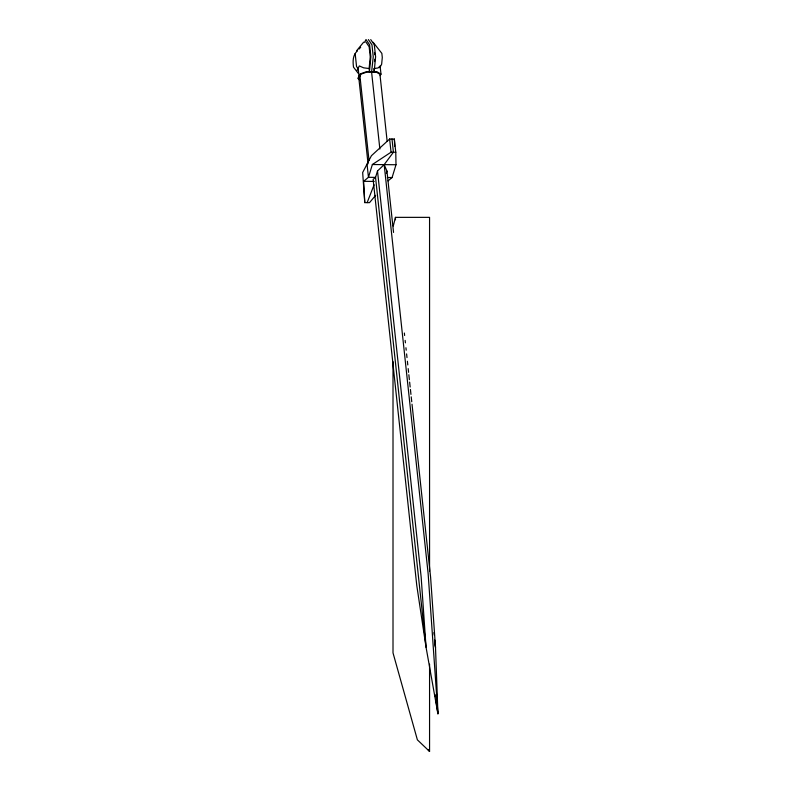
<?xml version="1.0" encoding="UTF-8"?>
<svg xmlns="http://www.w3.org/2000/svg" width="791" height="791" viewBox="0 0 791 791"><rect width="100%" height="100%" fill="white"/><g stroke="black" fill="none" stroke-linecap="round" stroke-linejoin="round"><path stroke-width="1.19" d="M364.562 42.328L366.006 39.55L369.605 44.81L370.88 56.744L369.456 71.645L369.12 68.54L370.237 56.883L369.15 46.778L366.015 42.18M374.519 61.599L374.736 59.266M393.285 226.028L395.451 217.357L429.562 217.357L429.562 571.3M388.045 180.892L392.089 177.55L395.994 164.746L395.777 152.248L391.051 152.198L372.363 164.518L368.458 177.313L363.613 181.317L364.77 202.615L369.496 202.664L375.666 195.318M391.99 139.028L393.414 152.218L384.179 164.627L377.505 170.985L375.547 177.382L426.052 647.246L437.927 713.828L435.505 647.345L430.601 577.193L412.012 404.191M386.305 173.209L386.947 171.074L384.179 164.627L428.129 573.524L437.927 713.828L435.752 699.303M367.133 202.644L374.113 184.787M357.522 50.842C352.707 54.787 352.717 61.48 353.508 67.136L358.234 73.326M356.968 70.488L359.332 65.94L363.652 67.828L369.12 68.54M379.334 67.66L380.125 66.137L380.985 74.136L380.194 75.649M380.204 66.978L381.648 64.209L382.29 57.486L381.845 53.373L373.105 42.249M356.603 50.762L363.652 42.16M359.094 49.052L360.676 47.262M395.777 152.248L394.353 139.058L389.627 139.008L371.424 155.718L362.664 172.527L364.77 202.615M380.125 66.137L378.009 67.967L373.846 68.58L374.183 71.694L375.606 56.794L374.321 44.86L370.732 39.599M372.363 164.518L395.994 164.746M387.363 177.5L392.089 177.55M363.613 181.317L374.242 181.426M380.985 74.136L376.902 71.724L366.737 71.615L360.192 73.929L357.819 78.477L359.865 79.683M429.562 664.163L429.562 751.45L417.381 739.842L393.008 652.872L393.008 361.625M428.06 749.66L429.562 751.45M368.369 39.57L371.968 44.84L373.243 56.774L371.592 72.11L379.868 149.044M434.595 641.293L435.505 647.345L434.714 639.988M435.02 694.458L435.386 696.881M389.627 139.008L391.051 152.198M387.165 141.47L379.947 74.295L376.318 72.149L366.866 72.06L361.052 74.107L358.857 78.309L368.052 163.806M374.479 52.443L374.726 54.688M386.947 171.074L393.542 232.425M404.359 333.031L404.626 335.483M405.15 340.397L405.417 342.849M405.941 347.753L406.208 350.205M406.604 353.893L406.999 357.572M407.395 361.25L407.79 364.938M408.186 368.616L408.581 372.294M408.848 374.746L409.372 379.66M409.639 382.112L410.163 387.017M410.43 389.469L410.954 394.383M411.221 396.835L411.745 401.739M433.923 632.622L434.19 635.074M377.505 170.985L421.158 577.094L426.052 647.246L416.778 585.498L373.125 179.389L375.547 177.382L368.458 177.313L367.044 164.123M369.011 160.484L359.954 76.213L359.005 76.203L358.145 68.214L356.573 66.751L355.159 53.531M394.353 139.058L394.65 146.295M395.451 217.357L395.451 219.799"/></g></svg>
